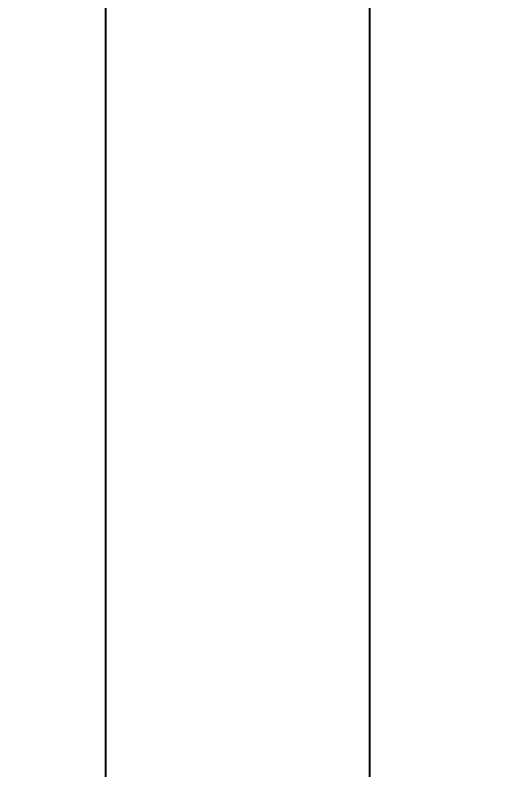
# Model space of a CAD drawing. Header units: millimetres. Extents: x 81693 to 98868, y 6565 to 11437.
# Drawn here: x 81793.5 to 81885.7, y 9680.7 to 9820.2 of the extents above; entities that cross this region are included whole.
import ezdxf

# ---------------------------------------------------------------- set-up
doc = ezdxf.new("R2010")
doc.units = ezdxf.units.MM
doc.layers.add('Cotas', color=12, linetype='Continuous', lineweight=5)
doc.styles.add('Valéria', font='romantic.ttf', dxfattribs={"height": 10})
doc.dimstyles.new('Cota - 50', dxfattribs={"dimtxt": 10, "dimasz": 5, "dimexe": 10, "dimexo": 20, "dimgap": 5, "dimtad": 1, "dimtxsty": 'Valéria', "dimblk": 'DOT', "dimcen": 0, "dimclrd": 12, "dimclre": 12, "dimclrt": 2, "dimazin": 2, "dimtfac": 1, "dimtix": 1, "dimtmove": 0, "dimatfit": 3, "dimldrblk": 'DOT', "dimfxl": 1, "dimarcsym": 0})

# ---------------------------------------------------------------- blocks, each defined once
blk = doc.blocks.new('_Dot')
at = {"color": 0, "linetype": 'ByBlock', "lineweight": -2}
blk.add_line((-0.5, 0), (-1, 0), dxfattribs=at)
at = {"color": 0, "linetype": 'ByBlock', "const_width": 0.5}
blk.add_lwpolyline([(-0.25, 0, 1), (0.25, 0, 1)], format="xyb", close=True, dxfattribs=at)
blk = doc.blocks.new('*D539')
at = {"layer": 'Cotas', "color": 12, "lineweight": -2, "transparency": 16777216}
for p, q in [((81937.85, 10200.48), (81849.05, 10200.48)), ((81859.05, 9610.7), (81859.05, 10195.48)), ((81923.79, 9605.7), (81849.05, 9605.7))]:
    blk.add_line(p, q, dxfattribs=at)
at = {"layer": 'Defpoints', "color": 0, "transparency": 16777216}
for p in [(81859.05, 10200.48), (81957.85, 10200.48), (81943.79, 9605.7)]:
    blk.add_point(p, dxfattribs=at)
at = {"layer": 'Cotas', "color": 12, "lineweight": -2, "transparency": 16777216, "xscale": 5, "yscale": 5, "zscale": 5}
for p, rotation in [((81859.05, 10200.48), 90), ((81859.05, 9605.7), 270)]:
    blk.add_blockref('_Dot', p, dxfattribs=dict(at, rotation=rotation))
at = {"layer": 'Cotas', "color": 2, "transparency": 16777216, "insert": (81848.8, 9903.09), "char_height": 10, "attachment_point": 5, "rotation": 90, "style": 'Valéria'}
blk.add_mtext('595', dxfattribs=at)
blk = doc.blocks.new('*D548')
at = {"layer": 'Cotas', "color": 12, "lineweight": -2, "transparency": 16777216}
for p, q in [((81923.79, 10200.48), (81800.2, 10200.48)), ((81810.2, 10195.48), (81810.2, 6759.6)), ((81942.89, 6754.6), (81800.2, 6754.6))]:
    blk.add_line(p, q, dxfattribs=at)
at = {"layer": 'Defpoints', "color": 0, "transparency": 16777216}
for p in [(81943.79, 10200.48), (81810.2, 6754.6), (81962.89, 6754.6)]:
    blk.add_point(p, dxfattribs=at)
at = {"layer": 'Cotas', "color": 12, "lineweight": -2, "transparency": 16777216, "xscale": 5, "yscale": 5, "zscale": 5}
for p, rotation in [((81810.2, 10200.48), 90), ((81810.2, 6754.6), 270)]:
    blk.add_blockref('_Dot', p, dxfattribs=dict(at, rotation=rotation))
at = {"layer": 'Cotas', "color": 2, "transparency": 16777216, "insert": (81800.05, 8477.54), "char_height": 10, "attachment_point": 5, "rotation": 90, "style": 'Valéria'}
blk.add_mtext('3446', dxfattribs=at)

msp = doc.modelspace()

# ---------------------------------------------------------------- dimensions: what is measured, and where the dimension line sits
at = {"layer": 'Cotas'}
for base, p1, p2, text, picture, middle in [((81810.2003, 6754.6047), (81943.7927, 10200.4844), (81962.8865, 6754.6047), '3446', '*D548', (81800.0524, 8477.5445)), ((81859.0505, 10200.4844), (81943.7927, 9605.6965), (81957.8452, 10200.4844), '595', '*D539', (81848.799, 9903.0904))]:
    dim = msp.add_linear_dim(base=base, p1=p1, p2=p2, angle=90, text=text, dimstyle='Cota - 50', dxfattribs=at)
    dim.commit()
    dim.dimension.update_dxf_attribs({"geometry": picture, "text_midpoint": middle})

doc.saveas('drawing.dxf')
